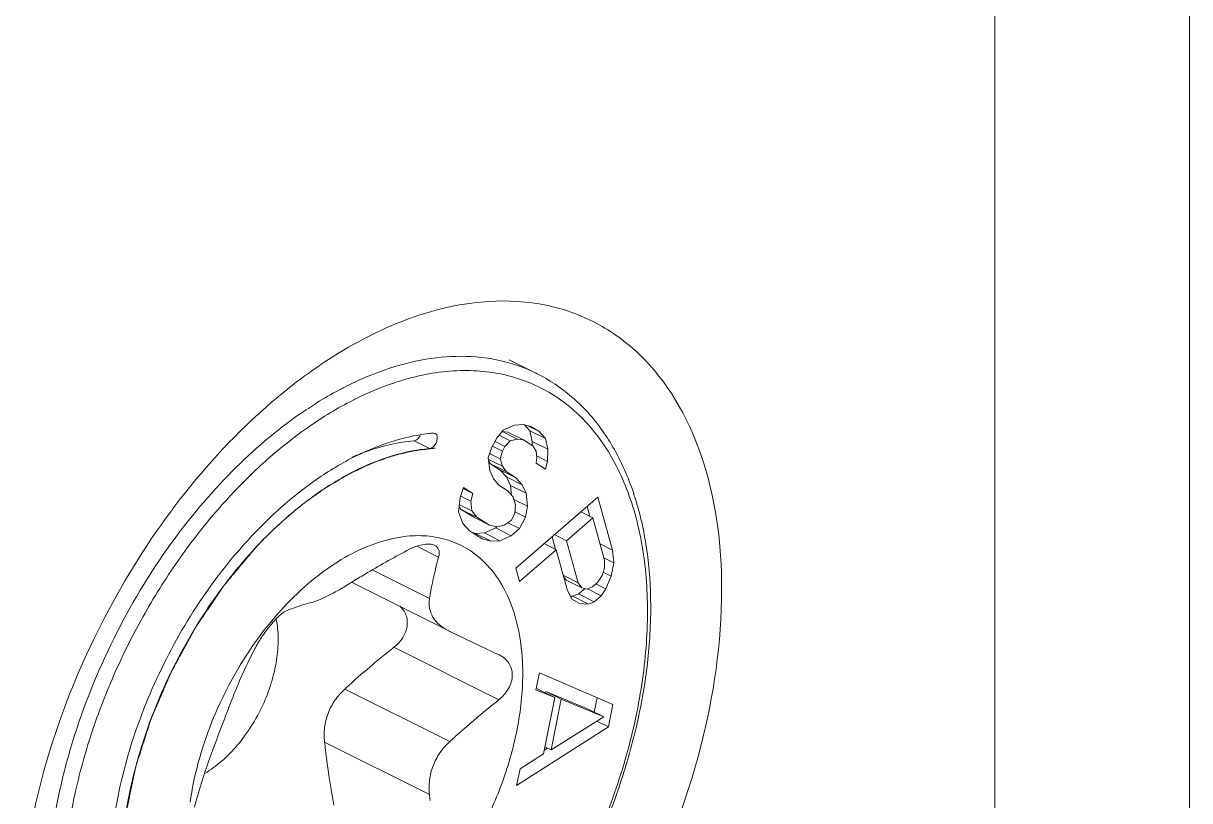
# Model space of a CAD drawing. Header units: millimetres. Extents: x 1177 to 4147, y 93 to 2194.
# Drawn here: x 2709.21 to 2716.61, y 745.83 to 750.76 of the extents above; entities that cross this region are included whole.
import ezdxf

# ---------------------------------------------------------------- set-up
doc = ezdxf.new("R2010")
doc.units = ezdxf.units.MM
doc.header["$LTSCALE"] = 0.1
doc.layers.get('0').update_dxf_attribs({"lineweight": 13})

# ---------------------------------------------------------------- blocks, each defined once
blk = doc.blocks.new('02')
for p, q in [((4650, 530.154), (4650, 1022.056)), ((4648.233, 532.575), (4648.233, 1019.282)), ((4644.085, 660.602), (4643.832, 660.729)), ((4643.88, 660.136), (4643.778, 660.09)), ((4643.88, 660.136), (4643.778, 660.09)), ((4643.96, 660.141), (4643.88, 660.136)), ((4643.96, 660.141), (4643.88, 660.136)), ((4644.028, 660.125), (4643.96, 660.141)), ((4644.028, 660.125), (4643.96, 660.141)), ((4644.019, 660.086), (4643.97, 660.139)), ((4644.1, 660.08), (4643.994, 660.133)), ((4644.1, 660.08), (4644.028, 660.125)), ((4644.1, 660.08), (4644.028, 660.125)), ((4643.145, 660.064), (4643.161, 660.061)), ((4643.719, 660.017), (4643.674, 659.935)), ((4643.719, 660.017), (4643.674, 659.935)), ((4643.778, 660.09), (4643.719, 660.017)), ((4643.778, 660.09), (4643.719, 660.017)), ((4643.841, 659.995), (4643.742, 660.045)), ((4643.769, 660.079), (4643.819, 660.073)), ((4643.907, 660.009), (4643.769, 660.078)), ((4643.961, 660.002), (4643.819, 660.073)), ((4644.16, 660.015), (4644.019, 660.086)), ((4644.042, 659.988), (4644.019, 660.086)), ((4644.16, 660.015), (4644.1, 660.08)), ((4644.16, 660.015), (4644.1, 660.08)), ((4644.183, 659.917), (4644.16, 660.015)), ((4644.183, 659.917), (4644.16, 660.015)), ((4643.111, 659.924), (4642.97, 659.995)), ((4643.674, 659.935), (4643.643, 659.844)), ((4643.674, 659.935), (4643.643, 659.844)), ((4643.771, 659.901), (4643.68, 659.947)), ((4643.793, 659.942), (4643.704, 659.987)), ((4643.771, 659.901), (4643.793, 659.942)), ((4643.771, 659.901), (4643.793, 659.942)), ((4643.793, 659.942), (4643.841, 659.995)), ((4643.793, 659.942), (4643.841, 659.995)), ((4643.841, 659.995), (4643.907, 660.009)), ((4643.841, 659.995), (4643.907, 660.009)), ((4643.907, 660.009), (4643.961, 660.002)), ((4643.907, 660.009), (4643.961, 660.002)), ((4643.961, 660.002), (4644.047, 659.948)), ((4643.961, 660.002), (4644.047, 659.948)), ((4644.041, 659.952), (4644.042, 659.988)), ((4644.183, 659.917), (4644.042, 659.988)), ((4644.047, 659.948), (4644.078, 659.901)), ((4644.047, 659.948), (4644.078, 659.901)), ((4644.181, 659.808), (4644.183, 659.917)), ((4644.181, 659.808), (4644.183, 659.917)), ((4643.643, 659.844), (4643.656, 659.726)), ((4643.643, 659.844), (4643.656, 659.726)), ((4643.772, 659.763), (4643.645, 659.826)), ((4643.662, 659.786), (4643.647, 659.809)), ((4643.752, 659.831), (4643.655, 659.879)), ((4643.752, 659.831), (4643.771, 659.901)), ((4643.752, 659.831), (4643.771, 659.901)), ((4643.772, 659.763), (4643.752, 659.831)), ((4643.772, 659.763), (4643.752, 659.831)), ((4644.084, 659.842), (4644.076, 659.792)), ((4644.084, 659.842), (4644.076, 659.792)), ((4644.078, 659.901), (4644.084, 659.842)), ((4644.078, 659.901), (4644.084, 659.842)), ((4644.181, 659.808), (4644.083, 659.858)), ((4644.162, 659.738), (4644.181, 659.808)), ((4644.162, 659.738), (4644.181, 659.808)), ((4643.656, 659.726), (4643.691, 659.649)), ((4643.656, 659.726), (4643.691, 659.649)), ((4643.804, 659.715), (4643.662, 659.786)), ((4643.748, 659.732), (4643.662, 659.786)), ((4643.89, 659.661), (4643.748, 659.732)), ((4643.808, 659.667), (4643.748, 659.732)), ((4643.804, 659.715), (4643.772, 659.763)), ((4643.804, 659.715), (4643.772, 659.763)), ((4643.89, 659.661), (4643.804, 659.715)), ((4643.89, 659.661), (4643.804, 659.715)), ((4644.076, 659.792), (4644.162, 659.738)), ((4644.076, 659.792), (4644.162, 659.738)), ((4643.691, 659.649), (4643.737, 659.592)), ((4643.691, 659.649), (4643.737, 659.592)), ((4643.737, 659.592), (4643.822, 659.538)), ((4643.737, 659.592), (4643.822, 659.538)), ((4643.95, 659.596), (4643.808, 659.667)), ((4643.843, 659.59), (4643.808, 659.667)), ((4643.985, 659.519), (4643.843, 659.59)), ((4643.852, 659.501), (4643.843, 659.59)), ((4643.95, 659.596), (4643.89, 659.661)), ((4643.95, 659.596), (4643.89, 659.661)), ((4643.985, 659.519), (4643.95, 659.596)), ((4643.985, 659.519), (4643.95, 659.596)), ((4643.418, 659.572), (4643.387, 659.481)), ((4643.418, 659.572), (4643.387, 659.481)), ((4643.484, 659.448), (4643.393, 659.493)), ((4643.48, 659.53), (4643.414, 659.563)), ((4643.504, 659.518), (4643.418, 659.572)), ((4643.504, 659.518), (4643.418, 659.572)), ((4643.484, 659.448), (4643.504, 659.518)), ((4643.484, 659.448), (4643.504, 659.518)), ((4643.822, 659.538), (4643.868, 659.482)), ((4643.822, 659.538), (4643.868, 659.482)), ((4644.637, 659.483), (4643.892, 658.84)), ((4643.892, 658.84), (4644.637, 659.483)), ((4643.997, 659.401), (4643.985, 659.519)), ((4643.997, 659.401), (4643.985, 659.519)), ((4644.77, 659.002), (4644.637, 659.483)), ((4644.637, 659.483), (4644.77, 659.002)), ((4643.387, 659.481), (4643.374, 659.351)), ((4643.387, 659.481), (4643.374, 659.351)), ((4643.398, 659.373), (4643.379, 659.397)), ((4643.494, 659.359), (4643.381, 659.415)), ((4643.494, 659.359), (4643.484, 659.448)), ((4643.494, 659.359), (4643.484, 659.448)), ((4643.868, 659.482), (4643.889, 659.414)), ((4643.868, 659.482), (4643.889, 659.414)), ((4643.997, 659.401), (4643.874, 659.462)), ((4643.889, 659.414), (4643.884, 659.334)), ((4643.889, 659.414), (4643.884, 659.334)), ((4643.981, 659.301), (4643.997, 659.401)), ((4643.981, 659.301), (4643.997, 659.401)), ((4644.564, 659.308), (4644.539, 659.398)), ((4643.374, 659.351), (4643.412, 659.245)), ((4643.374, 659.351), (4643.412, 659.245)), ((4643.54, 659.303), (4643.398, 659.373)), ((4643.513, 659.301), (4643.398, 659.373)), ((4643.54, 659.303), (4643.494, 659.359)), ((4643.54, 659.303), (4643.494, 659.359)), ((4643.654, 659.231), (4643.513, 659.301)), ((4643.654, 659.231), (4643.54, 659.303)), ((4643.654, 659.231), (4643.54, 659.303)), ((4643.85, 659.273), (4643.788, 659.229)), ((4643.85, 659.273), (4643.788, 659.229)), ((4643.884, 659.334), (4643.85, 659.273)), ((4643.884, 659.334), (4643.85, 659.273)), ((4643.981, 659.301), (4643.885, 659.349)), ((4643.925, 659.198), (4643.981, 659.301)), ((4643.925, 659.198), (4643.981, 659.301)), ((4644.591, 659.295), (4644.353, 659.089)), ((4644.353, 659.089), (4644.591, 659.295)), ((4644.591, 659.295), (4644.482, 659.349)), ((4644.696, 658.913), (4644.591, 659.295)), ((4644.591, 659.295), (4644.696, 658.913)), ((4643.412, 659.245), (4643.472, 659.179)), ((4643.412, 659.245), (4643.472, 659.179)), ((4643.472, 659.179), (4643.587, 659.107)), ((4643.472, 659.179), (4643.587, 659.107)), ((4643.608, 659.159), (4643.71, 659.205)), ((4643.722, 659.215), (4643.654, 659.231)), ((4643.722, 659.215), (4643.654, 659.231)), ((4643.71, 659.205), (4643.722, 659.216)), ((4643.851, 659.134), (4643.71, 659.205)), ((4643.788, 659.229), (4643.722, 659.215)), ((4643.788, 659.229), (4643.722, 659.215)), ((4643.925, 659.198), (4643.819, 659.251)), ((4643.851, 659.134), (4643.925, 659.198)), ((4643.851, 659.134), (4643.925, 659.198)), ((4643.5, 659.162), (4643.528, 659.154)), ((4643.528, 659.154), (4643.608, 659.159)), ((4643.669, 659.083), (4643.528, 659.154)), ((4643.587, 659.107), (4643.669, 659.083)), ((4643.587, 659.107), (4643.669, 659.083)), ((4643.749, 659.088), (4643.608, 659.159)), ((4643.669, 659.083), (4643.749, 659.088)), ((4643.669, 659.083), (4643.749, 659.088)), ((4643.749, 659.088), (4643.851, 659.134)), ((4643.749, 659.088), (4643.851, 659.134)), ((4644.258, 659.007), (4644.149, 659.062)), ((4644.253, 659.01), (4644.221, 659.125)), ((4644.353, 659.089), (4644.244, 659.144)), ((4644.458, 658.708), (4644.353, 659.089)), ((4644.353, 659.089), (4644.458, 658.708)), ((4643.193, 658.94), (4642.996, 659.038)), ((4644.258, 659.007), (4643.925, 658.72)), ((4643.925, 658.72), (4644.258, 659.007)), ((4644.357, 658.646), (4644.258, 659.007)), ((4644.258, 659.007), (4644.357, 658.646)), ((4644.77, 659.002), (4644.656, 659.059)), ((4644.782, 658.888), (4644.77, 659.002)), ((4644.77, 659.002), (4644.782, 658.888)), ((4644.782, 658.888), (4644.691, 658.933)), ((4644.696, 658.913), (4644.697, 658.839)), ((4644.697, 658.839), (4644.696, 658.913)), ((4644.782, 658.888), (4644.756, 658.766)), ((4644.756, 658.766), (4644.782, 658.888)), ((4642.591, 658.824), (4643.11, 658.564)), ((4643.925, 658.72), (4643.892, 658.84)), ((4643.892, 658.84), (4643.925, 658.72)), ((4644.458, 658.708), (4644.321, 658.776)), ((4644.349, 658.732), (4644.323, 658.769)), ((4644.676, 658.772), (4644.634, 658.711)), ((4644.634, 658.711), (4644.676, 658.772)), ((4644.697, 658.839), (4644.676, 658.772)), ((4644.676, 658.772), (4644.697, 658.839)), ((4644.756, 658.766), (4644.685, 658.802)), ((4644.756, 658.766), (4644.709, 658.651)), ((4644.709, 658.651), (4644.756, 658.766)), ((4642.404, 658.712), (4643.284, 658.272)), ((4644.49, 658.661), (4644.349, 658.732)), ((4644.401, 658.559), (4644.357, 658.646)), ((4644.357, 658.646), (4644.401, 658.559)), ((4644.49, 658.661), (4644.458, 658.708)), ((4644.458, 658.708), (4644.49, 658.661)), ((4644.462, 658.606), (4644.517, 658.653)), ((4644.533, 658.649), (4644.49, 658.661)), ((4644.49, 658.661), (4644.533, 658.649)), ((4644.586, 658.67), (4644.533, 658.649)), ((4644.533, 658.649), (4644.586, 658.67)), ((4644.667, 658.59), (4644.543, 658.652)), ((4644.634, 658.711), (4644.586, 658.67)), ((4644.586, 658.67), (4644.634, 658.711)), ((4644.709, 658.651), (4644.618, 658.697)), ((4644.709, 658.651), (4644.667, 658.59)), ((4644.667, 658.59), (4644.709, 658.651)), ((4644.387, 658.587), (4644.409, 658.585)), ((4644.47, 658.52), (4644.401, 658.559)), ((4644.401, 658.559), (4644.47, 658.52)), ((4644.409, 658.585), (4644.462, 658.606)), ((4644.551, 658.514), (4644.409, 658.585)), ((4644.604, 658.535), (4644.462, 658.606)), ((4644.604, 658.535), (4644.551, 658.514)), ((4644.551, 658.514), (4644.604, 658.535)), ((4644.667, 658.59), (4644.604, 658.535)), ((4644.604, 658.535), (4644.667, 658.59)), ((4644.551, 658.514), (4644.47, 658.52)), ((4644.47, 658.52), (4644.551, 658.514)), ((4643.284, 658.272), (4643.293, 658.267)), ((4643.293, 658.267), (4643.561, 658.14)), ((4643.739, 657.647), (4642.788, 658.123)), ((4643.561, 658.14), (4643.739, 658.055)), ((4643.739, 658.055), (4643.743, 658.053)), ((4644.106, 657.891), (4644.075, 657.738)), ((4644.075, 657.738), (4644.106, 657.891)), ((4644.773, 657.605), (4644.106, 657.891)), ((4644.106, 657.891), (4644.773, 657.605)), ((4642.342, 657.743), (4643.293, 657.268)), ((4644.246, 657.667), (4644.075, 657.738)), ((4644.075, 657.738), (4644.246, 657.667)), ((4644.079, 657.748), (4644.104, 657.737)), ((4644.246, 657.667), (4644.104, 657.737)), ((4644.16, 657.709), (4644.163, 657.722)), ((4644.163, 657.722), (4644.547, 657.563)), ((4644.304, 657.652), (4644.163, 657.722)), ((4644.246, 657.667), (4644.143, 657.156)), ((4644.143, 657.156), (4644.246, 657.667)), ((4644.212, 657.192), (4644.304, 657.652)), ((4644.212, 657.192), (4644.304, 657.652)), ((4644.304, 657.652), (4644.689, 657.492)), ((4644.304, 657.652), (4644.689, 657.492)), ((4644.603, 657.535), (4644.63, 657.666)), ((4644.773, 657.605), (4644.732, 657.401)), ((4644.732, 657.401), (4644.773, 657.605)), ((4644.689, 657.492), (4644.212, 657.192)), ((4644.689, 657.492), (4644.212, 657.192)), ((4644.689, 657.492), (4644.547, 657.563)), ((4644.732, 657.401), (4643.9, 656.869)), ((4643.9, 656.869), (4644.732, 657.401)), ((4644.732, 657.401), (4644.627, 657.453)), ((4642.159, 657.263), (4643.11, 656.787)), ((4644.149, 657.19), (4644.179, 657.208)), ((4644.212, 657.192), (4644.156, 657.22)), ((4644.143, 657.156), (4643.931, 657.022)), ((4643.931, 657.022), (4644.143, 657.156)), ((4643.931, 657.022), (4643.9, 656.869)), ((4643.9, 656.869), (4643.931, 657.022))]:
    blk.add_line(p, q)
for centre, radius, start, end in [((4645.028, 656.447), 5.138, 126.9504, 132.5191), ((4644.748, 656.81), 4.679, 125.9196, 126.8807), ((4644.675, 656.91), 4.555, 124.9729, 125.9192), ((4644.052, 657.195), 3.705, 122.0441, 124.7808), ((4643.789, 657.661), 3.03, 116.5654, 116.9356), ((4643.283, 658.487), 1.583, 95.0201, 96.5759), ((4644.246, 656.237), 3.333, 144.9389, 145.5387), ((4647.364, 652.873), 5.99, 131.7094, 132.8126), ((4649.245, 657.443), 6.17, 186.1001, 186.6105)]:
    blk.add_arc(centre, radius, start, end)
for points, knots in [([(4643.128, 661.167), (4643.462, 661.262), (4643.995, 661.308), (4644.632, 661.081), (4645.184, 660.679), (4645.663, 659.837), (4645.758, 659.061), (4645.758, 658.644)], [0, 0, 0, 0, 0.241229, 0.353155, 0.465495, 0.709646, 1, 1, 1, 1]), ([(4642.064, 660.643), (4642.15, 660.703), (4642.483, 660.919), (4642.848, 661.087), (4643.128, 661.167)], [0, 0, 0, 0, 0.265752, 1, 1, 1, 1]), ([(4643.827, 660.702), (4643.716, 660.733), (4643.482, 660.77), (4643.116, 660.751), (4642.736, 660.659), (4642.488, 660.555), (4642.364, 660.493)], [0, 0, 0, 0, 0.227684, 0.467586, 0.724216, 1, 1, 1, 1]), ([(4644.085, 660.602), (4644.065, 660.613), (4643.981, 660.652), (4643.894, 660.683), (4643.827, 660.702)], [0, 0, 0, 0, 0.249254, 1, 1, 1, 1]), ([(4644.085, 660.602), (4644.197, 660.546), (4644.412, 660.403), (4644.677, 660.111), (4644.883, 659.752), (4645.027, 659.334), (4645.107, 658.87), (4645.124, 658.367), (4645.077, 657.838), (4644.968, 657.294), (4644.8, 656.747), (4644.577, 656.209), (4644.303, 655.693), (4643.985, 655.21), (4643.63, 654.772), (4643.245, 654.388), (4642.841, 654.067), (4642.553, 653.894), (4642.408, 653.822)], [0, 0, 0, 0, 0.046374, 0.094191, 0.144678, 0.198693, 0.256662, 0.318598, 0.384166, 0.452757, 0.523561, 0.595631, 0.66795, 0.739486, 0.809251, 0.876361, 0.940103, 1, 1, 1, 1]), ([(4642.434, 653.876), (4642.616, 653.966), (4642.976, 654.194), (4643.47, 654.629), (4643.925, 655.158), (4644.323, 655.76), (4644.651, 656.413), (4644.896, 657.093), (4645.048, 657.774), (4645.103, 658.432), (4645.056, 659.042), (4644.91, 659.582), (4644.702, 659.966), (4644.49, 660.211), (4644.314, 660.361), (4644.119, 660.48), (4643.908, 660.566), (4643.683, 660.619), (4643.361, 660.643), (4642.929, 660.583), (4642.599, 660.453), (4642.434, 660.371)], [0, 0, 0, 0, 0.063265, 0.131823, 0.204585, 0.280032, 0.356417, 0.431911, 0.504761, 0.573445, 0.636852, 0.694489, 0.746724, 0.771287, 0.795134, 0.818602, 0.84206, 0.865879, 0.890399, 0.942508, 1, 1, 1, 1]), ([(4642.364, 660.493), (4642.34, 660.481), (4642.246, 660.432), (4642.154, 660.379), (4642.085, 660.336)], [0, 0, 0, 0, 0.245343, 1, 1, 1, 1]), ([(4642.417, 660.362), (4642.276, 660.291), (4641.997, 660.12), (4641.742, 659.916), (4641.616, 659.804)], [0, 0, 0, 0, 0.483613, 1, 1, 1, 1]), ([(4639.428, 656.05), (4639.519, 656.84), (4640.019, 658.384), (4640.971, 659.699), (4641.555, 660.234)], [0, 0, 0, 0, 0.501063, 1, 1, 1, 1]), ([(4641.938, 660.239), (4641.717, 660.086), (4641.291, 659.72), (4640.932, 659.29), (4640.763, 659.056)], [0, 0, 0, 0, 0.482181, 1, 1, 1, 1]), ([(4643.102, 660.06), (4642.857, 660.031), (4642.482, 659.899), (4642.029, 659.615), (4641.806, 659.43), (4641.697, 659.329)], [0, 0, 0, 0, 0.461133, 0.721503, 1, 1, 1, 1]), ([(4642.97, 659.995), (4642.981, 659.996), (4643.004, 660.008), (4643.019, 660.028), (4643.026, 660.04)], [0, 0, 0, 0, 0.446364, 1, 1, 1, 1]), ([(4643.161, 660.061), (4643.167, 660.058), (4643.178, 660.047), (4643.182, 660.023), (4643.179, 659.996), (4643.171, 659.977), (4643.166, 659.969)], [0, 0, 0, 0, 0.191622, 0.422875, 0.699079, 1, 1, 1, 1]), ([(4643.111, 659.924), (4642.996, 659.914), (4642.757, 659.865), (4642.406, 659.719), (4642.058, 659.504), (4641.839, 659.323), (4641.732, 659.224)], [0, 0, 0, 0, 0.220756, 0.460817, 0.721001, 1, 1, 1, 1]), ([(4643.16, 659.927), (4643.148, 659.926), (4643.124, 659.923), (4643.088, 659.919), (4643.058, 659.915), (4643.035, 659.913), (4643.017, 659.911), (4643.002, 659.909), (4642.99, 659.907), (4642.982, 659.906), (4642.977, 659.906), (4642.973, 659.905), (4642.97, 659.905), (4642.969, 659.905), (4642.967, 659.904), (4642.965, 659.904), (4642.962, 659.903), (4642.958, 659.902), (4642.952, 659.901), (4642.945, 659.899), (4642.935, 659.897), (4642.923, 659.894), (4642.902, 659.889), (4642.871, 659.881), (4642.841, 659.874), (4642.819, 659.869), (4642.807, 659.866), (4642.798, 659.863), (4642.79, 659.862), (4642.784, 659.86), (4642.78, 659.859), (4642.777, 659.858), (4642.775, 659.858), (4642.774, 659.858), (4642.772, 659.857), (4642.77, 659.856), (4642.766, 659.855), (4642.76, 659.853), (4642.752, 659.85), (4642.739, 659.845), (4642.724, 659.84), (4642.705, 659.833), (4642.687, 659.826), (4642.668, 659.82), (4642.649, 659.813), (4642.631, 659.806), (4642.615, 659.801), (4642.603, 659.796), (4642.595, 659.793), (4642.589, 659.791), (4642.584, 659.789), (4642.58, 659.788), (4642.578, 659.787), (4642.576, 659.786), (4642.575, 659.786), (4642.574, 659.785), (4642.572, 659.785), (4642.569, 659.783), (4642.566, 659.782), (4642.561, 659.779), (4642.555, 659.776), (4642.547, 659.773), (4642.534, 659.767), (4642.519, 659.759), (4642.5, 659.75), (4642.481, 659.741), (4642.463, 659.732), (4642.444, 659.723), (4642.425, 659.715), (4642.409, 659.707), (4642.397, 659.701), (4642.389, 659.697), (4642.383, 659.694), (4642.379, 659.693), (4642.376, 659.691), (4642.375, 659.691), (4642.373, 659.69), (4642.371, 659.688), (4642.368, 659.686), (4642.364, 659.684), (4642.357, 659.68), (4642.349, 659.675), (4642.34, 659.67), (4642.327, 659.662), (4642.304, 659.649), (4642.272, 659.629), (4642.239, 659.61), (4642.217, 659.597), (4642.204, 659.589), (4642.194, 659.583), (4642.185, 659.578), (4642.177, 659.573), (4642.172, 659.57), (4642.17, 659.569), (4642.169, 659.568), (4642.167, 659.567), (4642.165, 659.565), (4642.161, 659.562), (4642.154, 659.558), (4642.147, 659.552), (4642.134, 659.544), (4642.119, 659.533), (4642.1, 659.519), (4642.075, 659.501), (4642.044, 659.479), (4642.007, 659.453), (4641.982, 659.435), (4641.97, 659.426)], [0, 0, 0, 0, 0.03125, 0.0625, 0.09375, 0.109375, 0.125, 0.140625, 0.148438, 0.15625, 0.160156, 0.164062, 0.166016, 0.166992, 0.167969, 0.169922, 0.171875, 0.175781, 0.179688, 0.1875, 0.195312, 0.203125, 0.21875, 0.25, 0.28125, 0.296875, 0.304688, 0.3125, 0.320312, 0.324219, 0.328125, 0.330078, 0.332031, 0.333008, 0.333984, 0.335938, 0.339844, 0.34375, 0.351562, 0.359375, 0.375, 0.390625, 0.40625, 0.421875, 0.4375, 0.453125, 0.46875, 0.476562, 0.484375, 0.488281, 0.492188, 0.496094, 0.498047, 0.499023, 0.5, 0.500977, 0.501953, 0.503906, 0.507812, 0.511719, 0.515625, 0.523438, 0.53125, 0.546875, 0.5625, 0.578125, 0.59375, 0.609375, 0.625, 0.640625, 0.648438, 0.65625, 0.660156, 0.664062, 0.666016, 0.666992, 0.667969, 0.669922, 0.671875, 0.675781, 0.679688, 0.6875, 0.695312, 0.703125, 0.71875, 0.75, 0.78125, 0.796875, 0.804688, 0.8125, 0.820312, 0.828125, 0.830078, 0.832031, 0.833008, 0.833984, 0.835938, 0.839844, 0.84375, 0.851562, 0.859375, 0.875, 0.890625, 0.90625, 0.9375, 0.96875, 1, 1, 1, 1]), ([(4642.406, 659.845), (4642.453, 659.865), (4642.634, 659.937), (4642.827, 659.982), (4642.97, 659.995)], [0, 0, 0, 0, 0.263437, 1, 1, 1, 1]), ([(4643.166, 659.969), (4643.16, 659.957), (4643.145, 659.937), (4643.122, 659.925), (4643.111, 659.924)], [0, 0, 0, 0, 0.553478, 1, 1, 1, 1]), ([(4641.616, 659.804), (4641.583, 659.774), (4641.449, 659.65), (4641.323, 659.519), (4641.232, 659.416)], [0, 0, 0, 0, 0.245479, 1, 1, 1, 1]), ([(4641.232, 659.416), (4641.104, 659.273), (4640.86, 658.966), (4640.541, 658.469), (4640.269, 657.938), (4640.051, 657.387), (4639.894, 656.829), (4639.8, 656.278), (4639.772, 655.748), (4639.799, 655.405), (4639.825, 655.242)], [0, 0, 0, 0, 0.127491, 0.258267, 0.390299, 0.521487, 0.64978, 0.77329, 0.890419, 1, 1, 1, 1]), ([(4641.97, 659.426), (4641.961, 659.419), (4641.947, 659.408), (4641.929, 659.394), (4641.918, 659.385), (4641.909, 659.378), (4641.904, 659.373), (4641.899, 659.37), (4641.895, 659.366), (4641.887, 659.359), (4641.876, 659.35), (4641.862, 659.339), (4641.851, 659.329), (4641.842, 659.322), (4641.837, 659.317), (4641.832, 659.313), (4641.829, 659.311), (4641.827, 659.309), (4641.826, 659.308), (4641.825, 659.307), (4641.824, 659.306), (4641.821, 659.304), (4641.818, 659.301), (4641.813, 659.297), (4641.807, 659.291), (4641.8, 659.285), (4641.79, 659.276), (4641.781, 659.268), (4641.771, 659.259), (4641.765, 659.253), (4641.76, 659.249), (4641.756, 659.246), (4641.753, 659.243), (4641.751, 659.241), (4641.749, 659.239), (4641.747, 659.238), (4641.745, 659.236), (4641.742, 659.233), (4641.739, 659.23), (4641.735, 659.226), (4641.729, 659.221), (4641.721, 659.213), (4641.712, 659.205), (4641.703, 659.196), (4641.697, 659.19), (4641.691, 659.185), (4641.687, 659.181), (4641.684, 659.178), (4641.682, 659.176), (4641.681, 659.175), (4641.68, 659.174), (4641.679, 659.173), (4641.676, 659.171), (4641.673, 659.168), (4641.669, 659.163), (4641.663, 659.157), (4641.653, 659.148), (4641.642, 659.136), (4641.627, 659.122), (4641.616, 659.11), (4641.607, 659.102), (4641.603, 659.098), (4641.598, 659.093), (4641.592, 659.087), (4641.583, 659.077), (4641.572, 659.065), (4641.554, 659.046), (4641.54, 659.032), (4641.531, 659.022)], [0, 0, 0, 0, 0.0625, 0.09375, 0.125, 0.140625, 0.15625, 0.164062, 0.171875, 0.1875, 0.21875, 0.25, 0.28125, 0.296875, 0.3125, 0.320312, 0.328125, 0.332031, 0.333984, 0.335938, 0.339844, 0.34375, 0.351562, 0.359375, 0.375, 0.390625, 0.40625, 0.4375, 0.453125, 0.46875, 0.476562, 0.484375, 0.492188, 0.496094, 0.5, 0.503906, 0.507812, 0.515625, 0.523438, 0.53125, 0.546875, 0.5625, 0.59375, 0.609375, 0.625, 0.640625, 0.648438, 0.65625, 0.660156, 0.664062, 0.666016, 0.667969, 0.671875, 0.679688, 0.6875, 0.703125, 0.71875, 0.75, 0.78125, 0.8125, 0.828125, 0.835938, 0.84375, 0.859375, 0.875, 0.90625, 0.9375, 1, 1, 1, 1]), ([(4641.697, 659.329), (4641.513, 659.158), (4641.17, 658.772), (4640.752, 658.113), (4640.436, 657.393), (4640.303, 656.887), (4640.261, 656.635)], [0, 0, 0, 0, 0.24258, 0.496701, 0.752531, 1, 1, 1, 1]), ([(4641.732, 659.224), (4641.552, 659.057), (4641.218, 658.678), (4640.813, 658.032), (4640.512, 657.327), (4640.39, 656.832), (4640.353, 656.586)], [0, 0, 0, 0, 0.243025, 0.497651, 0.753496, 1, 1, 1, 1]), ([(4641.786, 658.483), (4641.866, 658.569), (4642.031, 658.727), (4642.372, 658.973), (4642.66, 659.093), (4642.85, 659.122)], [0, 0, 0, 0, 0.279855, 0.541423, 1, 1, 1, 1]), ([(4642.85, 659.122), (4642.92, 659.133), (4643.057, 659.141), (4643.258, 659.108), (4643.441, 659.031), (4643.546, 658.952), (4643.594, 658.907)], [0, 0, 0, 0, 0.263216, 0.512472, 0.755201, 1, 1, 1, 1]), ([(4640.763, 659.056), (4640.569, 658.786), (4640.225, 658.212), (4639.914, 657.441), (4639.748, 656.809), (4639.645, 656.206), (4639.63, 655.752), (4639.656, 655.46)], [0, 0, 0, 0, 0.260591, 0.521022, 0.64786, 0.770696, 1, 1, 1, 1]), ([(4641.531, 659.022), (4641.513, 659.001), (4641.478, 658.959), (4641.434, 658.906), (4641.398, 658.864), (4641.372, 658.832), (4641.345, 658.8), (4641.319, 658.769), (4641.297, 658.742), (4641.281, 658.724), (4641.272, 658.713), (4641.266, 658.705), (4641.26, 658.698), (4641.256, 658.693), (4641.253, 658.69), (4641.251, 658.687), (4641.249, 658.686), (4641.248, 658.684), (4641.247, 658.683), (4641.245, 658.68), (4641.243, 658.676), (4641.239, 658.67), (4641.234, 658.663), (4641.226, 658.651), (4641.215, 658.636), (4641.203, 658.618), (4641.187, 658.594), (4641.167, 658.564), (4641.142, 658.528), (4641.118, 658.492), (4641.093, 658.456), (4641.069, 658.42), (4641.049, 658.39), (4641.032, 658.366), (4641.02, 658.348), (4641.01, 658.333), (4641.002, 658.321), (4640.997, 658.313), (4640.993, 658.307), (4640.99, 658.304), (4640.988, 658.301), (4640.987, 658.299), (4640.986, 658.298), (4640.985, 658.296), (4640.984, 658.293), (4640.981, 658.289), (4640.978, 658.283), (4640.974, 658.275), (4640.969, 658.265), (4640.962, 658.253), (4640.95, 658.23), (4640.932, 658.199), (4640.912, 658.161), (4640.891, 658.123), (4640.87, 658.085), (4640.85, 658.048), (4640.833, 658.016), (4640.819, 657.991), (4640.808, 657.972), (4640.798, 657.953), (4640.79, 657.937), (4640.783, 657.925), (4640.778, 657.917), (4640.775, 657.91), (4640.772, 657.906), (4640.77, 657.902), (4640.769, 657.899), (4640.768, 657.897), (4640.767, 657.896), (4640.767, 657.895), (4640.766, 657.893), (4640.765, 657.89), (4640.763, 657.886), (4640.761, 657.881), (4640.758, 657.874), (4640.754, 657.866), (4640.748, 657.852), (4640.741, 657.836), (4640.733, 657.815), (4640.724, 657.795), (4640.712, 657.768), (4640.698, 657.734), (4640.681, 657.694), (4640.663, 657.654), (4640.646, 657.613), (4640.629, 657.573), (4640.614, 657.539), (4640.604, 657.515), (4640.598, 657.502), (4640.594, 657.492), (4640.59, 657.483), (4640.588, 657.477), (4640.586, 657.472), (4640.584, 657.469), (4640.583, 657.467), (4640.583, 657.465), (4640.582, 657.463), (4640.581, 657.46), (4640.58, 657.456), (4640.578, 657.449), (4640.575, 657.441), (4640.571, 657.427), (4640.565, 657.41), (4640.559, 657.389), (4640.55, 657.362), (4640.539, 657.327), (4640.526, 657.286), (4640.513, 657.245), (4640.5, 657.204), (4640.487, 657.162), (4640.476, 657.128), (4640.467, 657.1), (4640.461, 657.08), (4640.455, 657.063), (4640.451, 657.049), (4640.448, 657.04), (4640.446, 657.033), (4640.445, 657.029), (4640.444, 657.026), (4640.443, 657.024), (4640.443, 657.023), (4640.443, 657.021), (4640.442, 657.017), (4640.441, 657.013), (4640.44, 657.006), (4640.438, 656.998), (4640.436, 656.987), (4640.433, 656.974), (4640.428, 656.95), (4640.421, 656.916), (4640.413, 656.875), (4640.404, 656.835), (4640.396, 656.794), (4640.385, 656.739), (4640.371, 656.672), (4640.359, 656.617), (4640.354, 656.59)], [0, 0, 0, 0, 0.03125, 0.0625, 0.078125, 0.09375, 0.109375, 0.125, 0.140625, 0.148438, 0.152344, 0.15625, 0.160156, 0.162109, 0.164062, 0.165039, 0.166016, 0.166504, 0.166992, 0.167969, 0.169922, 0.171875, 0.175781, 0.179688, 0.1875, 0.195312, 0.203125, 0.21875, 0.234375, 0.25, 0.265625, 0.28125, 0.296875, 0.304688, 0.3125, 0.320312, 0.324219, 0.328125, 0.330078, 0.332031, 0.333008, 0.333496, 0.333984, 0.334961, 0.335938, 0.337891, 0.339844, 0.34375, 0.347656, 0.351562, 0.359375, 0.375, 0.390625, 0.40625, 0.421875, 0.4375, 0.453125, 0.460938, 0.46875, 0.476562, 0.484375, 0.488281, 0.492188, 0.494141, 0.496094, 0.498047, 0.499023, 0.499512, 0.5, 0.500488, 0.500977, 0.501953, 0.503906, 0.505859, 0.507812, 0.511719, 0.515625, 0.523438, 0.53125, 0.539062, 0.546875, 0.5625, 0.578125, 0.59375, 0.609375, 0.625, 0.640625, 0.648438, 0.652344, 0.65625, 0.660156, 0.662109, 0.664062, 0.665039, 0.666016, 0.666504, 0.666992, 0.667969, 0.669922, 0.671875, 0.675781, 0.679688, 0.6875, 0.695312, 0.703125, 0.71875, 0.734375, 0.75, 0.765625, 0.78125, 0.796875, 0.804688, 0.8125, 0.820312, 0.824219, 0.828125, 0.830078, 0.832031, 0.833008, 0.833496, 0.833984, 0.834961, 0.835938, 0.837891, 0.839844, 0.84375, 0.847656, 0.851562, 0.859375, 0.875, 0.890625, 0.90625, 0.921875, 0.9375, 0.96875, 1, 1, 1, 1]), ([(4642.403, 658.711), (4642.444, 658.736), (4642.608, 658.837), (4642.777, 658.931), (4642.905, 658.999)], [0, 0, 0, 0, 0.248883, 1, 1, 1, 1]), ([(4642.905, 658.999), (4642.928, 659.012), (4642.974, 659.033), (4643.043, 659.054), (4643.104, 659.061), (4643.142, 659.053), (4643.157, 659.046)], [0, 0, 0, 0, 0.300242, 0.57566, 0.811056, 1, 1, 1, 1]), ([(4643.157, 659.046), (4643.166, 659.041), (4643.182, 659.03), (4643.197, 659.003), (4643.2, 658.972), (4643.196, 658.951), (4643.193, 658.94)], [0, 0, 0, 0, 0.241904, 0.472848, 0.720057, 1, 1, 1, 1]), ([(4643.193, 658.94), (4643.185, 658.909), (4643.151, 658.786), (4643.125, 658.66), (4643.11, 658.564)], [0, 0, 0, 0, 0.244334, 1, 1, 1, 1]), ([(4643.594, 658.907), (4643.653, 658.851), (4643.76, 658.717), (4643.873, 658.474), (4643.941, 658.19), (4643.955, 657.988), (4643.955, 657.883)], [0, 0, 0, 0, 0.219653, 0.457363, 0.717236, 1, 1, 1, 1]), ([(4642.036, 658.528), (4642.059, 658.533), (4642.112, 658.553), (4642.197, 658.593), (4642.297, 658.646), (4642.367, 658.688), (4642.403, 658.711)], [0, 0, 0, 0, 0.174041, 0.406426, 0.687634, 1, 1, 1, 1]), ([(4645.758, 658.644), (4645.758, 658.163), (4645.61, 657.164), (4645.062, 655.743), (4644.236, 654.469), (4643.516, 653.768), (4643.128, 653.491)], [0, 0, 0, 0, 0.241612, 0.501416, 0.760461, 1, 1, 1, 1]), ([(4643.11, 658.564), (4643.105, 658.536), (4643.105, 658.477), (4643.136, 658.392), (4643.199, 658.321), (4643.254, 658.287), (4643.284, 658.272)], [0, 0, 0, 0, 0.237288, 0.472424, 0.723454, 1, 1, 1, 1]), ([(4641.518, 658.151), (4641.539, 658.181), (4641.622, 658.296), (4641.714, 658.405), (4641.786, 658.483)], [0, 0, 0, 0, 0.253987, 1, 1, 1, 1]), ([(4641.525, 658.105), (4641.544, 658.143), (4641.588, 658.218), (4641.653, 658.306), (4641.709, 658.371), (4641.748, 658.409), (4641.782, 658.436), (4641.804, 658.45), (4641.813, 658.454)], [0, 0, 0, 0, 0.273641, 0.574888, 0.714236, 0.83469, 0.930719, 1, 1, 1, 1]), ([(4641.813, 658.454), (4641.83, 658.461), (4641.903, 658.489), (4641.978, 658.513), (4642.036, 658.528)], [0, 0, 0, 0, 0.234293, 1, 1, 1, 1]), ([(4642.84, 658.496), (4642.853, 658.485), (4642.876, 658.461), (4642.899, 658.416), (4642.91, 658.366), (4642.908, 658.294), (4642.872, 658.204), (4642.818, 658.147), (4642.788, 658.123)], [0, 0, 0, 0, 0.115359, 0.230174, 0.347259, 0.468733, 0.726294, 1, 1, 1, 1]), ([(4641.074, 656.98), (4641.127, 657.012), (4641.233, 657.089), (4641.374, 657.234), (4641.499, 657.406), (4641.603, 657.596), (4641.68, 657.797), (4641.728, 658), (4641.744, 658.195), (4641.732, 658.321), (4641.72, 658.38)], [0, 0, 0, 0, 0.115637, 0.240562, 0.372008, 0.506398, 0.639871, 0.768657, 0.889478, 1, 1, 1, 1]), ([(4640.94, 656.718), (4640.957, 656.84), (4641.009, 657.085), (4641.129, 657.445), (4641.292, 657.795), (4641.425, 658.016), (4641.498, 658.122)], [0, 0, 0, 0, 0.241715, 0.492248, 0.746727, 1, 1, 1, 1]), ([(4642.788, 658.123), (4642.749, 658.092), (4642.597, 657.97), (4642.449, 657.843), (4642.342, 657.743)], [0, 0, 0, 0, 0.249747, 1, 1, 1, 1]), ([(4641.329, 657.674), (4641.344, 657.712), (4641.403, 657.858), (4641.471, 658), (4641.525, 658.105)], [0, 0, 0, 0, 0.253873, 1, 1, 1, 1]), ([(4643.743, 658.053), (4643.76, 658.044), (4643.793, 658.023), (4643.831, 657.98), (4643.855, 657.928), (4643.86, 657.89), (4643.86, 657.871)], [0, 0, 0, 0, 0.253344, 0.500133, 0.746624, 1, 1, 1, 1]), ([(4643.955, 657.883), (4643.955, 657.715), (4643.917, 657.367), (4643.768, 656.854), (4643.533, 656.357), (4643.229, 655.91), (4642.874, 655.539), (4642.543, 655.307), (4642.273, 655.186), (4642.079, 655.13), (4641.89, 655.107), (4641.767, 655.115), (4641.708, 655.124)], [0, 0, 0, 0, 0.128809, 0.266666, 0.408304, 0.547874, 0.679834, 0.799848, 0.854727, 0.906117, 0.954336, 1, 1, 1, 1]), ([(4643.86, 657.871), (4643.86, 657.85), (4643.854, 657.808), (4643.82, 657.727), (4643.774, 657.675), (4643.739, 657.647)], [0, 0, 0, 0, 0.235347, 0.482572, 1, 1, 1, 1]), ([(4642.342, 657.743), (4642.309, 657.713), (4642.249, 657.645), (4642.186, 657.526), (4642.154, 657.396), (4642.154, 657.306), (4642.159, 657.263)], [0, 0, 0, 0, 0.252147, 0.50318, 0.752544, 1, 1, 1, 1]), ([(4641.146, 657.194), (4641.177, 657.277), (4641.237, 657.437), (4641.299, 657.597), (4641.329, 657.674)], [0, 0, 0, 0, 0.515876, 1, 1, 1, 1]), ([(4643.739, 657.647), (4643.708, 657.623), (4643.586, 657.524), (4643.466, 657.423), (4643.379, 657.345)], [0, 0, 0, 0, 0.249785, 1, 1, 1, 1]), ([(4643.293, 657.268), (4643.26, 657.237), (4643.201, 657.169), (4643.137, 657.05), (4643.105, 656.92), (4643.105, 656.831), (4643.11, 656.787)], [0, 0, 0, 0, 0.252147, 0.50318, 0.752544, 1, 1, 1, 1]), ([(4640.979, 656.675), (4640.991, 656.718), (4641.042, 656.893), (4641.098, 657.066), (4641.146, 657.194)], [0, 0, 0, 0, 0.24812, 1, 1, 1, 1]), ([(4642.159, 657.263), (4642.164, 657.215), (4642.186, 657.024), (4642.217, 656.834), (4642.242, 656.692)], [0, 0, 0, 0, 0.248696, 1, 1, 1, 1])]:
    blk.add_open_spline(points, degree=3, knots=knots)

msp = doc.modelspace()

# ---------------------------------------------------------------- block references
at = {"xscale": 0.7, "yscale": 0.7, "zscale": 0.7}
msp.add_blockref('02', (-538.3909, 286.1124), dxfattribs=at)

doc.saveas('drawing.dxf')
